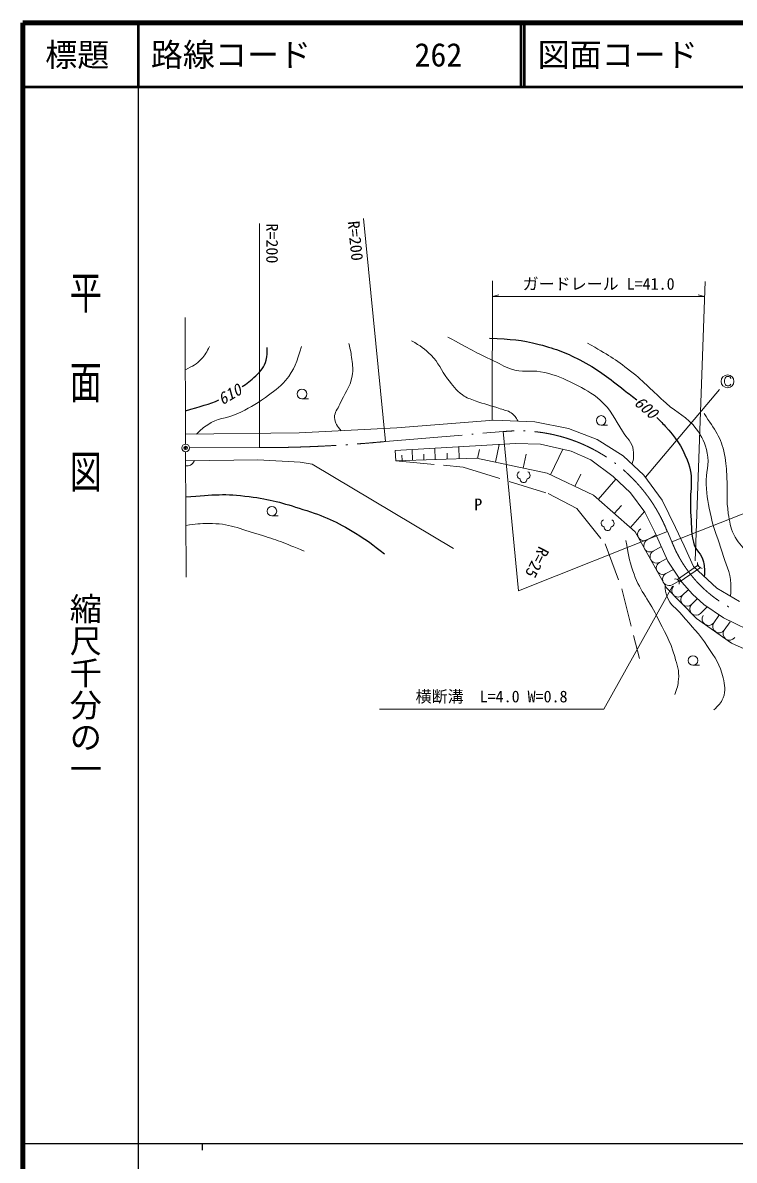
# Model space of a CAD drawing. Units: millimetres, scale not verified. Extents: x 40000 to 680000, y 20000 to 380000.
# Drawn here: x 40000 to 151068, y 202409 to 380000 of the extents above; entities that cross this region are included whole.
import ezdxf
from ezdxf.enums import TextEntityAlignment as Align

# ---------------------------------------------------------------- set-up
doc = ezdxf.new("R2010")
doc.units = ezdxf.units.MM
doc.header["$LTSCALE"] = 1000
doc.header["$PDMODE"] = 32
doc.header["$PDSIZE"] = 500
doc.linetypes.add('DASHED', pattern=[7.5, 6, -1.5])
doc.linetypes.add('LONG_DASHED_DOTTED', pattern=[15.25, 12, -1.5, 0.25, -1.5])
for name, color, linetype, lineweight in [('M-BGD', 7, 'Continuous', 13), ('M-BMK', 2, 'LONG_DASHED_DOTTED', 13), ('M-STR-HTXT', 7, 'Continuous', 13), ('M-TTL', 2, 'Continuous', 140), ('M-TTL-BAND', 7, 'Continuous', 25), ('M-TTL-LINE', 7, 'Continuous', 50)]:
    doc.layers.add(name, color=color, linetype=linetype, lineweight=lineweight)
doc.layers.add('M-OTRS', color=6, linetype='Continuous')
doc.layers.add('M-TTL-TXT', color=7, linetype='Continuous')
doc.styles.add('@ＭＳ ゴシック', font='')
doc.styles.add('ＭＳ ゴシック', font='')
doc.styles.get('@ＭＳ ゴシック').set_extended_font_data('@MS Gothic')
doc.styles.get('ＭＳ ゴシック').set_extended_font_data('MS Gothic')

msp = doc.modelspace()

# ---------------------------------------------------------------- linework, layer by layer
at = {"layer": 'M-BGD'}
for p, q in [((83589, 321291), (84589, 321291)), ((98383, 316733), (113542, 317934)), ((113542, 317934), (119921, 317709)), ((83148, 315983), (98383, 316733)), ((119921, 317709), (125175, 316658)), ((125175, 316658), (129677, 314932)), ((130297, 317162), (131297, 317162)), ((65417, 315756), (83148, 315983)), ((129677, 314932), (133730, 312380)), ((116919, 314332), (98158, 313206)), ((98158, 313206), (98233, 311630)), ((100860, 311708), (100810, 313365)), ((102623, 311761), (102597, 312642)), ((104386, 311813), (104334, 313577)), ((106263, 311869), (106235, 312807)), ((108140, 311925), (108084, 313802)), ((110992, 311973), (111287, 313371)), ((113788, 311384), (114377, 314179)), ((120822, 314182), (116919, 314332)), ((118121, 310470), (118578, 312637)), ((125625, 313131), (120822, 314182)), ((122409, 309422), (124323, 313416)), ((128702, 311780), (125625, 313131)), ((76694, 311780), (65432, 311629)), ((83298, 311405), (76694, 311780)), ((85174, 311105), (83298, 311405)), ((107238, 297896), (85174, 311105)), ((98233, 311630), (110841, 312005)), ((99203, 311659), (99178, 312487)), ((110841, 312005), (121873, 309679)), ((132154, 309153), (128702, 311780)), ((133730, 312380), (136957, 309379)), ((121873, 309679), (129077, 306227)), ((126201, 307605), (127109, 309501)), ((134856, 306602), (132154, 309153)), ((136957, 309379), (139809, 305476)), ((129841, 305559), (132607, 308725)), ((129077, 306227), (135606, 300523)), ((137107, 303600), (134856, 306602)), ((139809, 305476), (141910, 301198)), ((132347, 303370), (133442, 304623)), ((134853, 301181), (137042, 303687)), ((78894, 302996), (79894, 302996)), ((138683, 300448), (137107, 303600)), ((140479, 291772), (135606, 300523)), ((140709, 295945), (138683, 300448)), ((141910, 301198), (143261, 298347)), ((137461, 299248), (138782, 299984)), ((138433, 297501), (139606, 298154)), ((143261, 298347), (144687, 295120)), ((139406, 295753), (140430, 296323)), ((142886, 292643), (140709, 295945)), ((144687, 295120), (148364, 291742)), ((140379, 294006), (141468, 294612)), ((145166, 287005), (140479, 291772)), ((141352, 292259), (142572, 292938)), ((144537, 290767), (142886, 292643)), ((143010, 290624), (143825, 291425)), ((148364, 291742), (151891, 289641)), ((144412, 289198), (145244, 290016)), ((146338, 289191), (144537, 290767)), ((145814, 287772), (146809, 288750)), ((149415, 287089), (146338, 289191)), ((150654, 283160), (145166, 287005)), ((147876, 286327), (148678, 287471)), ((160147, 281836), (149415, 287089)), ((149514, 285179), (150428, 286483)), ((165395, 276430), (150654, 283160)), ((144625, 279683), (145625, 279683))]:
    msp.add_line(p, q, dxfattribs=at)
at = {"layer": 'M-BGD', "linetype": 'DASHED'}
for p, q in [((142191, 293092), (145483, 295388)), ((142483, 292674), (145775, 294970))]:
    msp.add_line(p, q, dxfattribs=at)
msp.add_lwpolyline([(98233, 311630), (108751, 310614), (122026, 306512), (126505, 304138), (130931, 298633), (133521, 291618), (136273, 280770)], dxfattribs=at)
at = {"layer": 'M-BGD'}
for centre in [(83589, 322041), (130297, 317912), (78894, 303746), (144625, 280433)]:
    msp.add_circle(centre, 750, dxfattribs=at)
for centre, radius, start, end in [((117785, 309363), 599, 113.44836, 257.2818), ((118588, 309363), 599, 282.7182, 66.55164), ((118187, 308746), 534, 176.52859, 3.47141), ((130899, 301861), 599, 113.44836, 257.2818), ((131702, 301861), 599, 282.7182, 66.55164), ((131301, 301245), 534, 176.52859, 3.47141), ((136974, 300122), 1000, 119.10975, 299.10975), ((137947, 298375), 1000, 119.10975, 299.10975), ((138920, 296627), 1000, 119.10975, 299.10975), ((139893, 294880), 1000, 119.10975, 299.10975), ((146238, 295702), 922, 176.74116, 257.34379), ((140866, 293132), 1000, 119.10975, 299.10975), ((141893, 292581), 594, 338.33653, 106.21085), ((142309, 291337), 1000, 134.51445, 314.51445), ((143711, 289911), 1000, 134.51445, 314.51445), ((145113, 288485), 1000, 134.51445, 314.51445), ((147057, 286901), 1000, 144.97992, 324.97992), ((148695, 285753), 1000, 144.97992, 324.97992), ((150333, 284605), 1000, 144.97992, 324.97992)]:
    msp.add_arc(centre, radius, start, end, dxfattribs=at)
for points, knots in [([(117332, 317800), (116967, 318407), (116779, 318696), (116252, 319086), (115673, 319514), (115206, 319500), (114525, 319734), (113018, 320251), (112136, 320428), (110640, 320975), (109833, 321270), (109344, 321398), (108643, 321892), (107546, 322666), (107160, 323379), (106322, 324429), (105228, 325800), (104982, 326868), (103732, 328098), (102680, 329133), (102146, 329495), (100710, 330365)], [0, 0, 0, 0, 1, 1, 1, 2, 2, 2, 3, 3, 3, 4, 4, 4, 5, 5, 5, 6, 6, 6, 7, 7, 7, 7]), ([(106376, 330905), (109752, 329084), (110657, 328544), (113500, 327235), (114777, 326647), (115419, 326083), (116792, 325778), (118588, 325379), (119698, 325831), (121487, 325400), (123355, 324950), (124351, 324471), (126074, 323619), (127772, 322779), (128758, 322287), (130175, 321029), (131903, 319495), (132392, 318178), (133629, 316226), (134341, 315102), (135139, 314579), (135302, 313258), (135407, 312409), (135363, 311951), (135133, 311075)], [0, 0, 0, 0, 1, 1, 1, 2, 2, 2, 3, 3, 3, 4, 4, 4, 5, 5, 5, 6, 6, 6, 7, 7, 7, 8, 8, 8, 8]), ([(65380, 325831), (66554, 326408), (67109, 326626), (67899, 327505), (68500, 328175), (68716, 328545), (69140, 329448)], [0, 0, 0, 0, 1, 1, 1, 2, 2, 2, 2]), ([(67143, 315778), (67826, 316506), (68145, 316740), (68870, 317251), (70413, 318339), (71687, 318139), (73403, 318924), (75241, 319765), (76242, 320333), (77882, 321515), (79181, 322450), (79967, 322947), (81012, 324159), (82503, 325887), (82739, 327047), (83495, 329448)], [0, 0, 0, 0, 1, 1, 1, 2, 2, 2, 3, 3, 3, 4, 4, 4, 5, 5, 5, 5]), ([(89705, 316306), (89123, 316995), (88697, 317479), (88675, 318385), (88655, 319246), (89156, 319639), (89485, 320435), (90205, 322180), (91133, 322996), (91428, 324860), (91586, 325860), (91484, 326445), (91374, 327451), (91266, 328433), (91175, 328799), (90888, 329933)], [0, 0, 0, 0, 1, 1, 1, 2, 2, 2, 3, 3, 3, 4, 4, 4, 5, 5, 5, 5]), ([(128178, 329987), (131386, 328113), (132406, 327533), (134870, 325616), (137179, 323820), (138233, 322530), (140429, 320597), (142236, 319007), (143676, 318528), (145124, 316604), (146099, 315307), (146498, 314410), (146851, 312826), (147263, 310973), (146596, 309865), (146689, 307969), (146787, 305947), (146990, 304815), (147444, 302842), (147950, 300647), (148546, 299503), (149171, 297338), (149729, 295407), (150449, 294381), (150520, 292373), (150547, 291637), (150570, 291325), (150469, 290489)], [0, 0, 0, 0, 1, 1, 1, 2, 2, 2, 3, 3, 3, 4, 4, 4, 5, 5, 5, 6, 6, 6, 7, 7, 7, 8, 8, 8, 9, 9, 9, 9]), ([(159873, 285767), (159003, 287600), (158751, 288103), (157968, 289567), (156929, 291508), (156327, 292591), (155107, 294424), (154339, 295579), (153815, 296159), (153003, 297284), (152215, 298375), (151603, 298885), (151006, 300090), (150416, 301281), (150356, 302070), (150143, 303382), (149794, 305527), (150101, 306775), (149927, 308941), (149811, 310377), (149842, 311199), (149549, 312610), (148983, 315333), (148069, 316360), (146365, 318978)], [0, 0, 0, 0, 1, 1, 1, 2, 2, 2, 3, 3, 3, 4, 4, 4, 5, 5, 5, 6, 6, 6, 7, 7, 7, 8, 8, 8, 8]), ([(65435, 310829), (65735, 310811), (65906, 310818), (66172, 310937), (66513, 311090), (66619, 311314), (66813, 311648)], [0, 0, 0, 0, 1, 1, 1, 2, 2, 2, 2]), ([(65469, 301493), (67034, 301790), (67635, 301797), (69032, 301817), (72182, 301862), (73891, 300989), (76911, 300090), (79711, 299257), (80705, 298854), (83926, 297500)], [0, 0, 0, 0, 1, 1, 1, 2, 2, 2, 3, 3, 3, 3]), ([(134169, 299173), (134476, 296998), (134671, 296236), (135248, 294424), (136195, 291450), (137613, 290164), (138972, 287354), (140147, 284925), (141054, 283640), (141778, 281040), (142156, 279681), (142511, 278882), (142371, 277479), (142277, 276527), (142164, 276091), (141778, 275104)], [0, 0, 0, 0, 1, 1, 1, 2, 2, 2, 3, 3, 3, 4, 4, 4, 5, 5, 5, 5]), ([(140265, 292156), (140283, 291393), (140368, 291047), (140591, 290376), (141039, 289026), (142013, 288673), (142911, 287570), (144482, 285640), (145560, 284700), (146905, 282605), (148050, 280820), (148911, 279827), (149333, 277748), (149577, 276550), (149808, 275745), (149333, 274618), (148971, 273760), (148608, 273367), (147876, 272730)], [0, 0, 0, 0, 1, 1, 1, 2, 2, 2, 3, 3, 3, 4, 4, 4, 5, 5, 5, 6, 6, 6, 6])]:
    msp.add_open_spline(points, degree=3, knots=knots, dxfattribs=at)
at = {"layer": 'M-BGD', "lineweight": 25}
for points, knots in [([(112852, 330743), (116395, 330579), (117663, 330544), (120623, 329771), (123381, 329052), (124906, 328464), (127423, 327127), (130139, 325685), (131469, 324534), (133899, 322648), (134621, 322087), (135262, 321597), (135858, 321129)], [0, 0, 0, 0, 1, 1, 1, 2, 2, 2, 3, 3, 3, 4, 4, 4, 4]), ([(74252, 323190), (74970, 323658), (75593, 324124), (76371, 324860), (77212, 325656), (77699, 326223), (77990, 327343), (78182, 328080), (78210, 328462), (78152, 329286)], [0, 0, 0, 0, 1, 1, 1, 2, 2, 2, 3, 3, 3, 3]), ([(139005, 318379), (139409, 317974), (139824, 317532), (140267, 317035), (141907, 315193), (142800, 314036), (143721, 311747), (144903, 308807), (144012, 306811), (144260, 303652), (144406, 301795), (144267, 300716), (144692, 298903), (145000, 297590), (145991, 297148), (146257, 295827), (146432, 294959), (146455, 294541), (146381, 293564)], [0, 0, 0, 0, 1, 1, 1, 2, 2, 2, 3, 3, 3, 4, 4, 4, 5, 5, 5, 6, 6, 6, 6]), ([(65453, 305973), (69926, 306338), (71513, 306522), (75346, 306026), (78677, 305596), (80513, 305060), (83711, 304030), (87078, 302945), (88970, 302186), (91967, 300306), (93796, 299159), (94492, 298682), (96447, 297068)], [0, 0, 0, 0, 1, 1, 1, 2, 2, 2, 3, 3, 3, 4, 4, 4, 4])]:
    msp.add_open_spline(points, degree=3, knots=knots, dxfattribs=at)
msp.add_open_spline([(65403, 319409), (67771, 320121), (69142, 320455), (70621, 321118)], degree=3, dxfattribs=at)
at = {"layer": 'M-BMK'}
for p, q in [((96633, 314625), (115015, 316171)), ((66025, 313624), (76956, 313664)), ((140624, 300547), (141334, 298959))]:
    msp.add_line(p, q, dxfattribs=at)
at = {"layer": 'M-BMK', "linetype": 'Continuous'}
msp.add_circle((65425, 313622), 600, dxfattribs=at)
at = {"layer": 'M-BMK'}
for centre, radius, start, end in [((117403, 291285), 25000, 21.7434, 95.48068), ((77052, 513664), 200000, 269.97267, 275.61865), ((159951, 306267), 20000, 201.43128, 243.63046)]:
    msp.add_arc(centre, radius, start, end, dxfattribs=at)
at = {"layer": 'M-OTRS'}
msp.add_point((65425, 313622), dxfattribs=at)
at = {"layer": 'M-STR-HTXT'}
for p, q in [((76956, 313664), (76973, 348664)), ((96633, 314625), (93206, 349457)), ((113296, 317914), (113346, 339693)), ((144993, 296017), (146527, 339612)), ((113340, 337270), (114340, 337520)), ((146441, 337270), (145441, 337520)), ((113340, 337270), (146441, 337270)), ((65422, 314222), (65350, 333985)), ((149555, 324205), (149607, 324423)), ((149555, 323874), (149555, 324205)), ((149602, 323663), (149555, 323874)), ((149715, 323494), (149602, 323663)), ((149607, 324423), (149661, 324491)), ((149661, 324491), (149776, 324646)), ((149821, 323386), (149715, 323494)), ((149776, 324646), (149931, 324752)), ((149938, 323330), (149821, 323386)), ((149931, 324752), (150210, 324754)), ((150212, 323330), (149938, 323330)), ((150210, 324754), (150372, 324702)), ((150374, 323382), (150212, 323330)), ((150372, 324702), (150482, 324592)), ((150484, 323497), (150374, 323382)), ((150482, 324592), (150540, 324423)), ((150534, 323598), (150484, 323497)), ((137209, 309033), (148787, 322739)), ((115015, 316171), (117403, 291285)), ((65427, 313022), (65499, 293440)), ((141334, 298959), (159951, 306267)), ((140624, 300547), (117403, 291285)), ((141441, 292061), (130703, 272847)), ((130703, 272847), (95666, 272847))]:
    msp.add_line(p, q, dxfattribs=at)
msp.add_circle((150018, 324014), 1000, dxfattribs=at)
msp.add_circle((150018, 324014), 1000, dxfattribs=at)
at = {"layer": 'M-TTL'}
for p, q in [((40000, 380000), (40000, 20000)), ((680000, 380000), (40000, 380000))]:
    msp.add_line(p, q, dxfattribs=at)
at = {"layer": 'M-TTL-BAND'}
for p, q in [((58000, 370000), (58000, 20000)), ((40000, 205000), (579000, 205000)), ((68000, 205000), (68000, 204000))]:
    msp.add_line(p, q, dxfattribs=at)
at = {"layer": 'M-TTL-LINE'}
for p, q in [((58000, 380000), (58000, 370000)), ((117750, 380000), (117750, 370000)), ((118250, 380000), (118250, 370000)), ((40000, 370000), (680000, 370000))]:
    msp.add_line(p, q, dxfattribs=at)

# ---------------------------------------------------------------- texts
at = {"layer": 'M-BGD', "style": 'ＭＳ ゴシック', "oblique": 15}
for s, rotation, p in [('610', 30.579, (72290, 321980)), ('600', 319.104, (137313, 319946))]:
    msp.add_text(s, height=1833, rotation=rotation, dxfattribs=at).set_placement(p, align=Align.MIDDLE_CENTER)
at = {"layer": 'M-BGD', "style": 'ＭＳ ゴシック'}
msp.add_text('P', height=1833, dxfattribs=at).set_placement((110478, 305717), align=Align.TOP_LEFT)
at = {"layer": 'M-STR-HTXT', "style": 'ＭＳ ゴシック'}
msp.add_text('R=200', height=1833, rotation=269.973, dxfattribs=at).set_placement((77473, 348664), align=Align.BOTTOM_LEFT)
msp.add_text('R=200', height=1833, rotation=275.619, dxfattribs=at).set_placement((92548, 349149), align=Align.TOP_LEFT)
for s, p in [('ガードレール L=41.0', (129891, 337770)), ('横断溝\u3000L=4.0 W=0.8', (113185, 273347))]:
    msp.add_text(s, height=1833, dxfattribs=at).set_placement(p, align=Align.BOTTOM_CENTER)
msp.add_text('R=25', height=1833, rotation=242.824, dxfattribs=at).set_placement((117847, 294202), align=Align.BOTTOM_RIGHT)
at = {"layer": 'M-TTL-BAND', "style": '@ＭＳ ゴシック', "width": 1.4}
msp.add_text('平  面  図', height=3666, rotation=270, dxfattribs=at).set_placement((49777, 306475), align=Align.MIDDLE_RIGHT)
at = {"layer": 'M-TTL-BAND', "style": '@ＭＳ ゴシック'}
msp.add_text('縮尺千分の一', height=3666, rotation=270, dxfattribs=at).set_placement((49777, 261030), align=Align.MIDDLE_RIGHT)
at = {"layer": 'M-TTL-TXT', "style": 'ＭＳ ゴシック'}
msp.add_text('標題', height=3666, dxfattribs=at).set_placement((48500, 375000), align=Align.MIDDLE_CENTER)
for s, p in [('路線コード', (60000, 375000)), ('262', (101142, 375000)), ('図面コード', (120380, 375000))]:
    msp.add_text(s, height=3666, dxfattribs=at).set_placement(p, align=Align.MIDDLE_LEFT)

doc.saveas('drawing.dxf')
